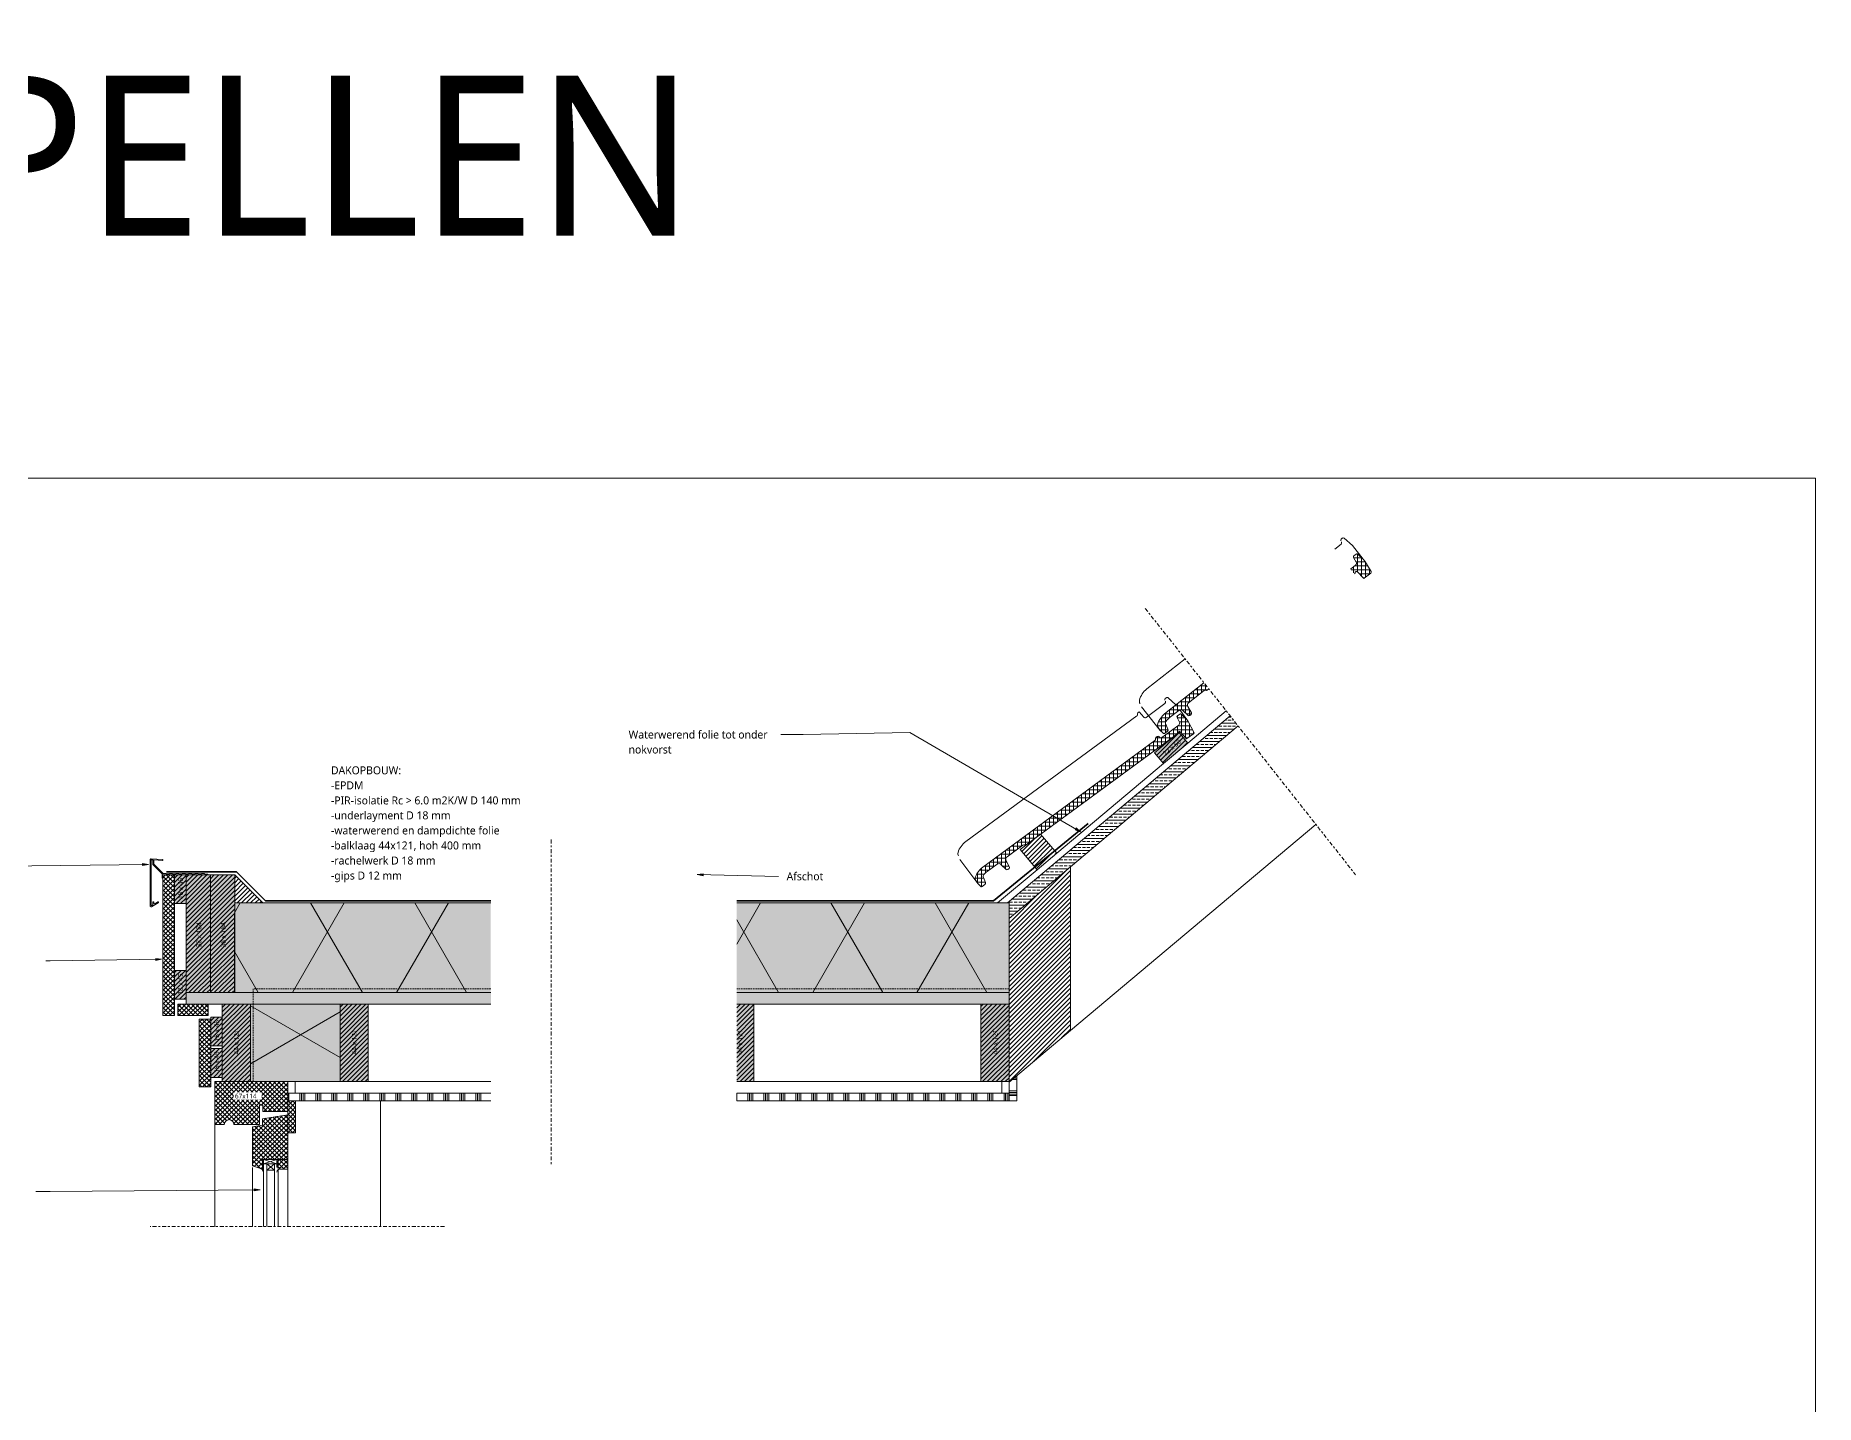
# Model space of a CAD drawing. Header units: millimetres. Extents: x 1813 to 34621, y -2347 to 13791.
# Drawn here: x 3247 to 6028, y 11653 to 13791 of the extents above; entities that cross this region are included whole.
import ezdxf

# ---------------------------------------------------------------- set-up
doc = ezdxf.new("R2010")
doc.units = ezdxf.units.MM
doc.linetypes.add('MV_center', pattern=[15, 6, -3, 3, -3])
doc.linetypes.add('MV_hidden', pattern=[3.75, 2.5, -1.25])
for name, color, linetype, lineweight in [('A-ANNO-NOTE', 131, 'Continuous', 18), ('A-DETL', 90, 'Continuous', 13), ('A-DETL-GENF', 92, 'Continuous', 18), ('A-DETL-MEDM', 33, 'Continuous', 18), ('A-DETL-THIN', 151, 'Continuous', 18), ('G-ANNO-TEXT', 231, 'Continuous', 13)]:
    doc.layers.add(name, color=color, linetype=linetype, lineweight=lineweight)
doc.styles.add('Segoe UI', font='segoeui.ttf', dxfattribs={"height": 7.5})
doc.styles.add('Segoe UI_2', font='segoeui.ttf', dxfattribs={"height": 250})
doc.styles.add('Segoe UI_3', font='segoeui.ttf', dxfattribs={"height": 12.5})
doc.styles.add('Segoe UI_B', font='segoeui.ttf', dxfattribs={"height": 12.5})
pattern_1 = [(0, (0, 0), (0, 9.476), []), (0, (0, 4.738), (0, 9.476), [4.738, -2.369])]
pattern_2 = [(300, (-857.8, -704), (-121.936, -70.4), []), (240, (-857.8, -704), (-121.936, 70.4), [])]
pattern_3 = [(45, (0, 0), (-3.535534, 3.535534), []), (135, (0, 0), (-3.535534, -3.535534), [])]
pattern_4 = [(0, (0, 0), (0, 6.25), []), (90, (0, 0), (-6.25, 4e-16), [])]
pattern_5 = [(45, (0, 0), (-3.5355339, 3.5355339), [])]

# ---------------------------------------------------------------- blocks, each defined once
blk = doc.blocks.new('42 isolatie - Type 1-3785565-Details Verbouwingen')
at = {"layer": 'A-DETL-GENF'}
h = blk.add_hatch(color=256, dxfattribs=at)
h.paths.add_polyline_path([(1210.2, -0.8), (810, -0.8), (810, -140.8), (1210.2, -140.8), (1210.2, -123.9)])
h.paths.add_polyline_path([(425.8, -0.8), (0.3, -0.8), (0.3, -140.8), (425.8, -140.8), (425.8, -123.9)])
at = {"layer": 'A-DETL-GENF', "lineweight": 13}
h = blk.add_hatch(dxfattribs=at)
h.set_pattern_fill('FP_16', color=256, style=0, pattern_type=2)
h.set_pattern_definition(pattern_2)
h.paths.add_polyline_path([(1210.2, -0.8), (810, -0.8), (810, -140.8), (1210.2, -140.8), (1210.2, -123.9)])
h.paths.add_polyline_path([(425.8, -0.8), (0.3, -0.8), (0.3, -140.8), (425.8, -140.8), (425.8, -123.9)])
at = {"layer": 'A-DETL-GENF'}
for p, q in [((425.8, -0.8), (0.3, -0.8)), ((0.3, -0.8), (0.3, -116.7)), ((425.8, -0.8), (0.3, -0.8)), ((1210.2, -0.8), (810, -0.8)), ((1210.2, -0.8), (810, -0.8)), ((1210.2, -123.9), (1210.2, -0.8)), ((0.3, -116.7), (0.3, -140.8)), ((0.3, -116.7), (0.3, -140.8)), ((0.3, -140.8), (425.8, -140.8)), ((0.3, -140.8), (425.8, -140.8)), ((810, -140.8), (1166.2, -140.8)), ((810, -140.8), (1166.2, -140.8)), ((1166.2, -140.8), (1210.2, -140.8))]:
    blk.add_line(p, q, dxfattribs=at)
blk = doc.blocks.new('31 dubbel_glas - Type 1-3439601-Details Verbouwingen')
at = {"layer": 'A-DETL-GENF', "lineweight": 13}
for p, q in [((0, 0), (0, 21)), ((0, 17), (97.8, 17)), ((0, 5), (10, 17)), ((0, 17), (10, 5)), ((97.8, 5), (0, 5)), ((5.6, 23), (97.8, 23)), ((97.8, 0), (6.8, 0)), ((10, 17), (10, 5))]:
    blk.add_line(p, q, dxfattribs=at)
blk = doc.blocks.new('33 sparing - Type 1-4933725-Details Verbouwingen')
at = {"layer": 'A-DETL-GENF'}
for p, q in [((0, 6.4), (21, 6.4)), ((0, 3.2), (0, 6.4)), ((0, 6.4), (21, 0)), ((21, 6.4), (0, 0)), ((21, 0), (0, 0)), ((21, 6.4), (21, 4.8))]:
    blk.add_line(p, q, dxfattribs=at)
blk = doc.blocks.new('27 compri_daktrim - Type 1-3429338-Details Verbouwingen')
at = {"layer": 'A-DETL-GENF', "lineweight": 13}
for p, q in [((-20, -48.5), (-20, 23.5)), ((-18.4, 25), (-0.8, 24.1)), ((-15.9, 23.3), (-18.4, 23.4)), ((-18.4, 23.4), (-18.4, -47.5)), ((-15.9, 16.3), (-15.9, 23.3)), ((-15.6, 15.6), (-1.5, 1.5)), ((-14.3, 16.6), (-14.3, 23.2)), ((-14.3, 23.2), (-0.8, 22.5)), ((0.3, 2), (-14.3, 16.6)), ((-1.5, 1.5), (-1.5, -4.3)), ((4.7, 2), (0.3, 2)), ((10, 1.6), (5, 1.6)), ((14.7, 2), (10.3, 2)), ((20, 1.6), (15, 1.6)), ((24.7, 2), (20.3, 2)), ((30, 1.6), (25, 1.6)), ((34.7, 2), (30.3, 2)), ((40, 1.6), (35, 1.6)), ((44.7, 2), (40.3, 2)), ((50, 1.6), (45, 1.6)), ((54.7, 2), (50.3, 2)), ((60, 1.6), (55, 1.6)), ((64.7, 2), (60.3, 2)), ((69.6, 1), (65, 1.6)), ((-17.8, -49.8), (-7.4, -43.8)), ((-17.6, -47.9), (-15.9, -46.9)), ((-15.9, -46.9), (-15.9, -42.8)), ((-14.3, -42.8), (-14.3, -44.2)), ((-12.8, -45.1), (-8.2, -42.4))]:
    blk.add_line(p, q, dxfattribs=at)
for centre, radius, start, end in [((-18.5, 23.5), 1.5, 87, 180), ((-14.9, 16.3), 1, 180, 225), ((-0.8, 23.3), 0.8, 360, 87), ((-0.8, 23.3), 0.8, 267, 0), ((4.7, 1.7), 0.3, 340.5288, 90), ((10.3, 1.7), 0.3, 90, 199.4712), ((14.7, 1.7), 0.3, 340.5288, 90), ((20.3, 1.7), 0.3, 90, 199.4712), ((24.7, 1.7), 0.3, 340.5288, 90), ((30.3, 1.7), 0.3, 90, 199.4712), ((34.7, 1.7), 0.3, 340.5288, 90), ((40.3, 1.7), 0.3, 90, 199.4712), ((44.7, 1.7), 0.3, 340.5288, 90), ((50.3, 1.7), 0.3, 90, 199.4712), ((54.7, 1.7), 0.3, 340.5288, 90), ((60.3, 1.7), 0.3, 90, 199.4712), ((64.7, 1.7), 0.3, 340.9679, 90), ((69.5, 0.5), 0.5, 270, 82.4599), ((-0.7, -4.3), 0.75, 180, 270), ((-0.7, -4.3), 0.75, 270, 0), ((-18.5, -48.5), 1.5, 180, 300), ((-17.9, -47.5), 0.5, 180, 300), ((-15.1, -42.8), 0.8, 90, 180), ((-15.1, -42.8), 0.8, 360, 90), ((-13.3, -44.2), 1, 180, 300), ((-7.8, -43.1), 0.8, 360, 120), ((-7.8, -43.1), 0.8, 300, 0)]:
    blk.add_arc(centre, radius, start, end, dxfattribs=at)
blk = doc.blocks.new('NLRS_00_DI_maskeer - Type 1-4234726-Details Verbouwingen')
at = {"layer": 'A-DETL-GENF', "linetype": 'MV_center'}
blk.add_line((359.7, 0), (-100, 0), dxfattribs=at)
blk = doc.blocks.new('00 hout_rechthoekig_sls - Vuren 44x121-3429520-Details Verbouwingen')
at = {"layer": 'A-DETL-GENF', "lineweight": 13}
blk.add_hatch(color=256, dxfattribs=at).paths.add_polyline_path([(0, 0), (0, -44), (121, -44), (121, 0)])
at = {"layer": 'A-DETL-MEDM', "lineweight": 13}
h = blk.add_hatch(dxfattribs=at)
h.set_pattern_fill('FP_24', color=256, style=0, pattern_type=2)
h.set_pattern_definition([(315, (-12156.967, 4723.949), (3.535534, 3.535534), [])])
h.paths.add_polyline_path([(0, 0), (0, -44), (121, -44), (121, 0)])
at = {"layer": 'A-DETL-MEDM'}
for p, q in [((0, 0), (121, 0)), ((0, -44), (0, 0)), ((121, 0), (121, -44)), ((121, 0), (121, -44)), ((121, 0), (121, -44)), ((121, -44), (0, -44)), ((121, -44), (0, -44))]:
    blk.add_line(p, q, dxfattribs=at)
blk = doc.blocks.new('00 hout_rechthoekig_sls - Vuren 44x121-V3-Details Verbouwingen')
at = {"layer": 'A-DETL-GENF', "lineweight": 13}
blk.add_hatch(color=256, dxfattribs=at).paths.add_polyline_path([(0, -17.3), (0, -44), (121, -44), (121, -17.3)])
at = {"layer": 'A-DETL-MEDM', "lineweight": 13}
h = blk.add_hatch(dxfattribs=at)
h.set_pattern_fill('FP_25', color=256, style=0, pattern_type=2)
h.set_pattern_definition([(315, (-12156.967, 4325.184), (3.535534, 3.535534), [])])
h.paths.add_polyline_path([(0, -17.3), (0, -44), (121, -44), (121, -17.3)])
at = {"layer": 'A-DETL-MEDM'}
for p, q in [((0, -44), (0, -17.3)), ((121, -17.3), (121, -44)), ((121, -17.3), (121, -44)), ((121, -17.3), (121, -44)), ((121, -44), (0, -44)), ((121, -44), (0, -44))]:
    blk.add_line(p, q, dxfattribs=at)
blk = doc.blocks.new('00 hout_rechthoekig_sls - Vuren 44x121-V4-Details Verbouwingen')
at = {"layer": 'A-DETL-GENF', "lineweight": 13}
blk.add_hatch(color=256, dxfattribs=at).paths.add_polyline_path([(0, 0), (0, -44), (121, -44), (121, 0), (6.6, 0)])
at = {"layer": 'A-DETL-MEDM', "lineweight": 13}
h = blk.add_hatch(dxfattribs=at)
h.set_pattern_fill('FP_26', color=256, style=0, pattern_type=2)
h.set_pattern_definition([(315, (-12156.967, 3538.699), (3.535534, 3.535534), [])])
h.paths.add_polyline_path([(0, 0), (0, -44), (121, -44), (121, 0), (6.6, 0)])
at = {"layer": 'A-DETL-MEDM'}
for p, q in [((0, 0), (6.6, 0)), ((0, -44), (0, 0)), ((6.6, 0), (51.6, 0)), ((51.6, 0), (55.6, 0)), ((55.6, 0), (100.6, 0)), ((100.6, 0), (121, 0)), ((121, 0), (121, -44)), ((121, 0), (121, -44)), ((121, 0), (121, -44)), ((121, -44), (0, -44)), ((121, -44), (0, -44))]:
    blk.add_line(p, q, dxfattribs=at)
blk = doc.blocks.new('00 hout_rechthoekig_sls - SLS 38x184-3186693-Details Verbouwingen')
at = {"layer": 'A-DETL-GENF', "lineweight": 13}
blk.add_hatch(color=256, dxfattribs=at).paths.add_polyline_path([(184, -38), (184, 0), (0, 0), (0, -38), (149.5, -38)])
at = {"layer": 'A-DETL-MEDM', "lineweight": 13}
h = blk.add_hatch(dxfattribs=at)
h.set_pattern_fill('FP_27', color=256, style=0, pattern_type=2)
h.set_pattern_definition([(135, (12479.967, -3520.059), (-3.535534, -3.535534), [])])
h.paths.add_polyline_path([(184, -38), (184, 0), (0, 0), (0, -38), (149.5, -38)])
at = {"layer": 'A-DETL-MEDM'}
for p, q in [((0, 0), (184, 0)), ((0, -38), (0, 0)), ((184, 0), (184, -38)), ((184, 0), (184, -38)), ((184, 0), (184, -38)), ((45, -38), (0, -38)), ((45, -38), (0, -38)), ((149.5, -38), (45, -38)), ((149.5, -38), (45, -38)), ((184, -38), (149.5, -38)), ((184, -38), (149.5, -38))]:
    blk.add_line(p, q, dxfattribs=at)
blk = doc.blocks.new('00 hout_rechthoekig_sls - SLS 38x184-V5-Details Verbouwingen')
at = {"layer": 'A-DETL-GENF', "lineweight": 13}
blk.add_hatch(color=256, dxfattribs=at).paths.add_polyline_path([(184, -38), (184, 0), (0, 0), (0, -38), (60.9, -38)])
at = {"layer": 'A-DETL-MEDM', "lineweight": 13}
h = blk.add_hatch(dxfattribs=at)
h.set_pattern_fill('FP_28', color=256, style=0, pattern_type=2)
h.set_pattern_definition([(135, (12479.967, -3558.059), (-3.535534, -3.535534), [])])
h.paths.add_polyline_path([(184, -38), (184, 0), (0, 0), (0, -38), (60.9, -38)])
at = {"layer": 'A-DETL-MEDM'}
for p, q in [((0, 0), (184, 0)), ((0, -38), (0, 0)), ((184, 0), (184, -38)), ((184, 0), (184, -38)), ((184, 0), (184, -38)), ((184, -38), (0, -38)), ((184, -38), (0, -38))]:
    blk.add_line(p, q, dxfattribs=at)
blk = doc.blocks.new('00 hout_rechthoekig_sls - Vuren Gewolmaniseerd 18x45-3218034-Details Verbouwingen')
at = {"layer": 'A-DETL-GENF', "lineweight": 13}
blk.add_hatch(color=256, dxfattribs=at).paths.add_polyline_path([(0, -18), (45, -18), (45, 0), (0, 0)])
at = {"layer": 'A-DETL-MEDM', "lineweight": 13}
h = blk.add_hatch(dxfattribs=at)
h.set_pattern_fill('FP_29', color=256, style=0, pattern_type=2)
h.set_pattern_definition([(315, (-12285.467, 3464.059), (3.535534, 3.535534), [])])
h.paths.add_polyline_path([(0, -18), (45, -18), (45, 0), (0, 0)])
at = {"layer": 'A-DETL-MEDM'}
for p, q in [((0, 0), (45, 0)), ((0, -18), (0, 0)), ((45, 0), (45, -18)), ((45, 0), (45, -18)), ((45, 0), (45, -18)), ((45, -18), (0, -18)), ((45, -18), (0, -18))]:
    blk.add_line(p, q, dxfattribs=at)
blk = doc.blocks.new('00 hout_rechthoekig_sls - Vuren Gewolmaniseerd 18x45-V6-Details Verbouwingen')
at = {"layer": 'A-DETL-GENF', "lineweight": 13}
blk.add_hatch(color=256, dxfattribs=at).paths.add_polyline_path([(0, -18), (45, -18), (45, 0), (0, 0)])
at = {"layer": 'A-DETL-MEDM', "lineweight": 13}
h = blk.add_hatch(dxfattribs=at)
h.set_pattern_fill('FP_30', color=256, style=0, pattern_type=2)
h.set_pattern_definition([(315, (-12434.967, 3464.059), (3.535534, 3.535534), [])])
h.paths.add_polyline_path([(0, -18), (45, -18), (45, 0), (0, 0)])
at = {"layer": 'A-DETL-MEDM'}
for p, q in [((0, 0), (45, 0)), ((0, -18), (0, 0)), ((45, 0), (45, -18)), ((45, 0), (45, -18)), ((45, 0), (45, -18)), ((45, -18), (0, -18)), ((45, -18), (0, -18))]:
    blk.add_line(p, q, dxfattribs=at)
blk = doc.blocks.new('00 hout_rechthoekig_sls - Vuren Gewolmaniseerd 18x45-V7-Details Verbouwingen')
at = {"layer": 'A-DETL-GENF', "lineweight": 13}
blk.add_hatch(color=256, dxfattribs=at).paths.add_polyline_path([(0, -18), (45, -18), (45, 0), (0, 0)])
at = {"layer": 'A-DETL-MEDM', "lineweight": 13}
h = blk.add_hatch(dxfattribs=at)
h.set_pattern_fill('FP_31', color=256, style=0, pattern_type=2)
h.set_pattern_definition([(315, (-12212.561, 3520.699), (3.535534, 3.535534), [])])
h.paths.add_polyline_path([(0, -18), (45, -18), (45, 0), (0, 0)])
at = {"layer": 'A-DETL-MEDM'}
for p, q in [((0, 0), (45, 0)), ((0, -18), (0, 0)), ((45, 0), (45, -18)), ((45, 0), (45, -18)), ((45, 0), (45, -18)), ((45, -18), (0, -18)), ((45, -18), (0, -18))]:
    blk.add_line(p, q, dxfattribs=at)
blk = doc.blocks.new('00 hout_rechthoekig_sls - Vuren Gewolmaniseerd 18x45-V8-Details Verbouwingen')
at = {"layer": 'A-DETL-GENF', "lineweight": 13}
blk.add_hatch(color=256, dxfattribs=at).paths.add_polyline_path([(0, -18), (45, -18), (45, 0), (0, 0)])
at = {"layer": 'A-DETL-MEDM', "lineweight": 13}
h = blk.add_hatch(dxfattribs=at)
h.set_pattern_fill('FP_32', color=256, style=0, pattern_type=2)
h.set_pattern_definition([(315, (-12163.587, 3520.699), (3.535534, 3.535534), [])])
h.paths.add_polyline_path([(0, -18), (45, -18), (45, 0), (0, 0)])
at = {"layer": 'A-DETL-MEDM'}
for p, q in [((0, 0), (45, 0)), ((0, -18), (0, 0)), ((45, 0), (45, -18)), ((45, 0), (45, -18)), ((45, 0), (45, -18)), ((45, -18), (0, -18)), ((45, -18), (0, -18))]:
    blk.add_line(p, q, dxfattribs=at)
blk = doc.blocks.new('42 isolatie - Type 1-3785683-Details Verbouwingen')
at = {"layer": 'A-DETL-GENF'}
blk.add_hatch(color=256, dxfattribs=at).paths.add_polyline_path([(0.3, -0.8), (0.3, -140.8), (121.3, -140.8), (121.3, -0.8)])
at = {"layer": 'A-DETL-GENF', "lineweight": 13}
h = blk.add_hatch(dxfattribs=at)
h.set_pattern_fill('FP_16', color=256, style=0, pattern_type=2)
h.set_pattern_definition(pattern_2)
h.paths.add_polyline_path([(0.3, -0.8), (0.3, -140.8), (121.3, -140.8), (121.3, -0.8)])
at = {"layer": 'A-DETL-GENF'}
for p, q in [((121.3, -0.8), (0.3, -0.8)), ((0.3, -0.8), (0.3, -140.8)), ((121.3, -0.8), (0.3, -0.8)), ((0.3, -0.8), (0.3, -140.8)), ((121.3, -140.8), (121.3, -0.8)), ((121.3, -140.8), (121.3, -0.8)), ((0.3, -140.8), (121.3, -140.8))]:
    blk.add_line(p, q, dxfattribs=at)
blk = doc.blocks.new('00 hout_rechthoekig_sls - Vuren 44x121-V9-Details Verbouwingen')
at = {"layer": 'A-DETL-GENF', "lineweight": 13}
blk.add_hatch(color=256, dxfattribs=at).paths.add_polyline_path([(0, 0), (0, -44), (121, -44), (121, 0)])
at = {"layer": 'A-DETL-MEDM', "lineweight": 13}
h = blk.add_hatch(dxfattribs=at)
h.set_pattern_fill('FP_33', color=256, style=0, pattern_type=2)
h.set_pattern_definition([(315, (-12156.967, 3722.699), (3.535534, 3.535534), [])])
h.paths.add_polyline_path([(0, 0), (0, -44), (121, -44), (121, 0)])
at = {"layer": 'A-DETL-MEDM'}
for p, q in [((0, 0), (121, 0)), ((0, -44), (0, 0)), ((121, 0), (121, -44)), ((121, 0), (121, -44)), ((121, 0), (121, -44)), ((121, -44), (0, -44)), ((121, -44), (0, -44))]:
    blk.add_line(p, q, dxfattribs=at)
blk = doc.blocks.new('00 hout_rechthoekig_sls - Vuren Gewolmaniseerd 22x50-3218040-Details Verbouwingen')
at = {"layer": 'A-DETL-GENF', "lineweight": 13}
blk.add_hatch(color=256, dxfattribs=at).paths.add_polyline_path([(0, -22), (50, -22), (50, 0), (0, 0)])
at = {"layer": 'A-DETL-MEDM', "lineweight": 13}
h = blk.add_hatch(dxfattribs=at)
h.set_pattern_fill('FP_34', color=256, style=0, pattern_type=2)
h.set_pattern_definition([(4.955, (-11975.831, -6486.203), (-0.4318665, 4.9813142), [])])
h.paths.add_polyline_path([(0, -22), (50, -22), (50, 0), (0, 0)])
at = {"layer": 'A-DETL-MEDM'}
for p, q in [((0, 0), (50, 0)), ((0, -22), (0, 0)), ((50, 0), (50, -22)), ((50, 0), (50, -22)), ((50, 0), (50, -22)), ((50, -22), (0, -22)), ((50, -22), (0, -22))]:
    blk.add_line(p, q, dxfattribs=at)
blk = doc.blocks.new('NLRS_00_DI_maskeer - Type 1-4234725-Details Verbouwingen')
at = {"layer": 'A-DETL-GENF', "linetype": 'MV_center'}
blk.add_line((-100, 0), (408, 0), dxfattribs=at)
blk = doc.blocks.new('NLRS_00_DI_maskeer - Type 1-4234741-Details Verbouwingen')
at = {"layer": 'A-DETL-GENF', "linetype": 'MV_center'}
blk.add_line((-100, 0), (430.1, 0), dxfattribs=at)

msp = doc.modelspace()

# ---------------------------------------------------------------- hatches: boundary and pattern name
at = {"layer": 'A-DETL-GENF', "lineweight": 13}
h = msp.add_hatch(dxfattribs=at)
h.set_pattern_fill('FP_19', color=10, style=0, pattern_type=2)
h.set_pattern_definition(pattern_4)
h.paths.add_polyline_path([(5010.2, 12700.7), (5010.6, 12700.8), (5011, 12701), (5015.3, 12704.3), (5015.8, 12705), (5016, 12705.3), (5016.3, 12705.9), (5016.3, 12706.5), (5016.3, 12707.1), (5016.1, 12707.7), (5012.8, 12715.3), (5012.5, 12716.2), (5012.4, 12717.2), (5012.5, 12718.2), (5012.8, 12719.2), (5013.3, 12720), (5015.6, 12722.7), (5018.2, 12725), (5033.3, 12736.9), (5034.2, 12737.4), (5035.3, 12737.8), (5036.4, 12737.9), (5037.5, 12737.7), (5038.5, 12737.2), (5039.4, 12736.6), (5048.1, 12728.7), (5048.5, 12728.5), (5049, 12728.5), (5049.4, 12728.5), (5049.8, 12728.6), (5050.2, 12728.9), (5052.6, 12730.8), (5052.8, 12731.2), (5052.9, 12731.6), (5053, 12732), (5052.9, 12732.5), (5052.7, 12732.9), (5047.3, 12742.8), (5046.8, 12743.8), (5046.6, 12744.9), (5046.7, 12746), (5047, 12747.1), (5047.6, 12748), (5048.4, 12748.8), (5072.6, 12768), (5073.2, 12768.3), (5073.8, 12768.5), (5074.4, 12768.6), (5075, 12768.5), (5076, 12768.2), (5076.4, 12768.2), (5076.8, 12768.2), (5077.2, 12768.4), (5077.6, 12768.6), (5080, 12770.5), (5072.4, 12780.1), (5010.9, 12731.5), (5006.4, 12727), (5002.8, 12721.8), (5000.2, 12716), (4999.9, 12714.5), (4999.9, 12712.9), (5000.3, 12711.3), (5001, 12709.9), (5004, 12705.5), (5009.2, 12700.8), (5009.7, 12700.7)])
h.paths.add_polyline_path([(5322.2, 12943.1), (5322.7, 12943.1), (5322.9, 12943.3), (5333.3, 12951.6), (5333.6, 12952), (5333.7, 12952.4), (5333.7, 12952.9), (5333.6, 12953.3), (5333.4, 12953.7), (5323.8, 12970.2), (5321.4, 12973.1), (5312.3, 12981.2), (5311.9, 12981.3), (5311.5, 12981.4), (5311, 12981.3), (5310.6, 12981.2), (5310.3, 12981), (5306.7, 12978.2), (5306.4, 12977.9), (5306.2, 12977.5), (5306.1, 12977.1), (5306.1, 12976.7), (5306.1, 12976.3), (5306.3, 12975.9), (5310.3, 12968.4), (5310.6, 12967.6), (5310.7, 12966.8), (5310.7, 12965.9), (5310.4, 12965.1), (5309.9, 12964.3), (5309.3, 12963.7), (5301.5, 12957.5), (5307.4, 12950.1), (5308.1, 12950.7), (5308.3, 12951), (5308.4, 12951.3), (5308.4, 12952.1), (5308.6, 12952.5), (5308.8, 12952.9), (5309.1, 12953.2), (5310.1, 12953.9), (5310.5, 12954), (5311, 12954), (5311.4, 12953.9), (5311.8, 12953.7), (5312.1, 12953.4), (5321.6, 12943.3), (5322, 12943.1)])
h = msp.add_hatch(dxfattribs=at)
h.set_pattern_fill('FP_19', color=10, style=0, pattern_type=2)
h.set_pattern_definition(pattern_4)
h.paths.add_polyline_path([(4724.9, 12461.3), (4725.3, 12461.4), (4725.7, 12461.6), (4730.1, 12464.8), (4730.6, 12465.2), (4730.9, 12465.8), (4731.1, 12466.3), (4731.2, 12466.9), (4731.2, 12467.6), (4731, 12468.2), (4728, 12475.8), (4727.8, 12476.8), (4727.7, 12477.8), (4727.8, 12478.8), (4728.2, 12479.7), (4728.7, 12480.6), (4731.1, 12483.1), (4733.8, 12485.4), (4749.2, 12496.7), (4750.2, 12497.2), (4751.3, 12497.5), (4752.4, 12497.6), (4753.4, 12497.4), (4754.5, 12496.9), (4755.3, 12496.2), (4763.8, 12488), (4764.2, 12487.8), (4764.6, 12487.8), (4765.1, 12487.8), (4765.5, 12487.9), (4765.9, 12488.1), (4768.3, 12490), (4768.6, 12490.6), (4768.7, 12490.8), (4768.7, 12491.2), (4768.7, 12491.6), (4768.5, 12492), (4763.4, 12502.1), (4763, 12503.2), (4762.9, 12504.3), (4763, 12505.4), (4763.4, 12506.4), (4764, 12507.4), (4764.8, 12508.1), (4789.7, 12526.4), (4790.2, 12526.7), (4790.8, 12526.9), (4791.5, 12527), (4792.1, 12526.9), (4793.1, 12526.5), (4793.5, 12526.5), (4793.9, 12526.5), (4794.3, 12526.6), (4794.6, 12526.8), (5027.2, 12697.7), (5031.7, 12701.5), (5031.7, 12702.2), (5031.9, 12702.7), (5032.1, 12703), (5032.4, 12703.3), (5033.5, 12703.9), (5033.9, 12704), (5034.3, 12704), (5034.8, 12703.9), (5035.1, 12703.7), (5035.5, 12703.4), (5044.6, 12693), (5045, 12692.7), (5045.5, 12692.7), (5045.9, 12692.9), (5056.6, 12700.8), (5056.8, 12701.2), (5057, 12701.6), (5057, 12702.1), (5057, 12702.5), (5056.8, 12702.9), (5047.7, 12719.7), (5045.5, 12722.7), (5036.6, 12731.1), (5036.2, 12731.3), (5035.8, 12731.4), (5035.4, 12731.3), (5034.9, 12731.2), (5034.6, 12731), (5030.9, 12728.3), (5030.6, 12728), (5030.4, 12727.7), (5030.3, 12727.3), (5030.2, 12726.8), (5030.3, 12726.4), (5030.4, 12726), (5034.2, 12718.5), (5034.5, 12717.6), (5034.6, 12716.8), (5034.4, 12715.9), (5034.1, 12715.1), (5033.7, 12714.4), (5033, 12713.8), (5006.7, 12694.5), (5006.1, 12694.1), (5005.4, 12693.9), (5004.8, 12693.9), (5004.1, 12694.1), (5003.5, 12694.4), (5002.9, 12694.9), (5001.7, 12696.2), (5001.3, 12696.4), (5000.8, 12696.6), (5000.4, 12696.6), (4999.9, 12696.5), (4999.5, 12696.3), (4996.9, 12694.3), (4996.7, 12694), (4996.5, 12693.6), (4996.5, 12693.2), (4996.5, 12692.8), (4996.8, 12691.9), (4996.8, 12691.5), (4996.7, 12691), (4996.5, 12690.6), (4996.3, 12690.2), (4995.9, 12689.9), (4726.7, 12492.1), (4722.1, 12487.8), (4718.3, 12482.7), (4715.4, 12477), (4715.1, 12475.5), (4715, 12473.9), (4715.4, 12472.3), (4716.1, 12470.9), (4718.9, 12466.3), (4723.9, 12461.5), (4724.4, 12461.4)])
h = msp.add_hatch(dxfattribs=at)
h.set_pattern_fill('FP_11', color=253, style=0, pattern_type=2)
h.set_pattern_definition(pattern_1)
h.paths.add_polyline_path([(4767.9, 12411.9), (5125.8, 12712.6), (5113.4, 12728.3), (4765.5, 12436), (4767.9, 12436), (4767.9, 12419.1)])
h = msp.add_hatch(dxfattribs=at)
h.set_pattern_fill('FP_12', color=253, style=0, pattern_type=2)
h.set_pattern_definition(pattern_5)
h.paths.add_polyline_path([(4811.8, 12487.9), (4842.4, 12513.7), (4817.3, 12543.3), (4785.4, 12519.4), (4809.6, 12490.6)])
h = msp.add_hatch(dxfattribs=at)
h.set_pattern_fill('FP_12', color=253, style=0, pattern_type=2)
h.set_pattern_definition(pattern_5)
h.paths.add_polyline_path([(4767.9, 12156.2), (4863.9, 12236.8), (4863.9, 12492.6), (4767.9, 12411.9)])
h = msp.add_hatch(dxfattribs=at)
h.set_pattern_fill('FP_10', color=250, style=0, pattern_type=2)
h.set_pattern_definition(pattern_3)
h.paths.add_polyline_path([(3464.1, 12260), (3464.1, 12480), (3446.1, 12480), (3446.1, 12260)])
h = msp.add_hatch(dxfattribs=at)
h.set_pattern_fill('FP_12', color=250, style=0, pattern_type=2)
h.set_pattern_definition(pattern_5)
h.paths.add_polyline_path([(3558.1, 12436), (3602.1, 12436), (3558.1, 12480)])
h = msp.add_hatch(dxfattribs=at)
h.set_pattern_fill('FP_11', color=250, style=0, pattern_type=2)
h.set_pattern_definition(pattern_1)
h.paths.add_polyline_path([(3482.1, 12278), (3958.3, 12278), (3958.3, 12296), (3482.1, 12296), (3482.1, 12285.5)])
h.paths.add_polyline_path([(4342.4, 12278), (4767.9, 12278), (4767.9, 12296), (4342.4, 12296)])
h = msp.add_hatch(dxfattribs=at)
h.set_pattern_fill('FP_10', color=250, style=0, pattern_type=2)
h.set_pattern_definition(pattern_3)
h.paths.add_polyline_path([(3469.1, 12260), (3516.9, 12260), (3516.9, 12278), (3469.1, 12278)])
h = msp.add_hatch(dxfattribs=at)
h.set_pattern_fill('FP_10', color=250, style=0, pattern_type=2)
h.set_pattern_definition(pattern_3)
h.paths.add_polyline_path([(3520.7, 12148.6), (3520.7, 12254.5), (3502.7, 12254.5), (3502.7, 12148.6)])
h = msp.add_hatch(dxfattribs=at)
h.set_pattern_fill('FP_10', color=250, style=0, pattern_type=2)
h.set_pattern_definition(pattern_3)
h.paths.add_polyline_path([(3596.9, 12090), (3596.9, 12120), (3601.9, 12120), (3601.9, 12110), (3640.9, 12110), (3640.9, 12157), (3526.9, 12157), (3526.9, 12090), (3541.9, 12090), (3542.2, 12091.9), (3543, 12093.7), (3544.1, 12095.3), (3545.7, 12096.5), (3547.5, 12097.2), (3549.4, 12097.5), (3551.4, 12097.2), (3553.2, 12096.5), (3554.8, 12095.3), (3555.9, 12093.7), (3556.7, 12091.9), (3556.9, 12090)])
h = msp.add_hatch(dxfattribs=at)
h.set_pattern_fill('FP_9', color=254, style=0, pattern_type=2)
h.set_pattern_definition([(0, (0, 10), (0, 25), []), (0, (0, 12.5), (0, 25), []), (0, (0, 15), (0, 25), []), (0, (0, 17.5), (0, 25), [])])
h.paths.add_polyline_path([(4779.9, 12127), (4779.9, 12166.3), (4767.9, 12156.2), (4767.9, 12127)])
h = msp.add_hatch(dxfattribs=at)
h.set_pattern_fill('FP_13', color=254, style=0, pattern_type=2)
h.set_pattern_definition([(90, (10, 0), (-25, 1e-15), []), (90, (12.5, 0), (-25, 1e-15), []), (90, (15, 0), (-25, 1e-15), []), (90, (17.5, 0), (-25, 1e-15), [])])
h.paths.add_polyline_path([(4342.4, 12127), (4767.9, 12127), (4767.9, 12139), (4342.4, 12139)])
h.paths.add_polyline_path([(3958.3, 12127), (3958.3, 12139), (3640.9, 12139), (3640.9, 12127)])
h = msp.add_hatch(dxfattribs=at)
h.set_pattern_fill('FP_10', color=250, style=0, pattern_type=2)
h.set_pattern_definition(pattern_3)
h.paths.add_polyline_path([(3640.9, 12077), (3652.9, 12077), (3652.9, 12127), (3640.9, 12127), (3640.9, 12088.7)])
h = msp.add_hatch(dxfattribs=at)
h.set_pattern_fill('FP_10', color=250, style=0, pattern_type=2)
h.set_pattern_definition(pattern_3)
h.paths.add_polyline_path([(3601.4, 12020), (3601.4, 12035), (3640.9, 12035), (3640.9, 12105), (3601.4, 12098.7), (3601.4, 12088.7), (3585.9, 12086.3), (3585.9, 12025.6), (3596.4, 12021.8)])
at = {"layer": 'A-DETL-GENF'}
h = msp.add_hatch(color=7, dxfattribs=at)
h.paths.add_polyline_path([(3601.4, 12021.8), (3603.1, 12021.8), (3603.1, 12031.8), (3601.4, 12031.8)])
h.paths.add_polyline_path([(3624.1, 12023.4), (3625.9, 12023.4), (3625.9, 12033.4), (3624.1, 12033.4)])
at = {"layer": 'A-DETL-GENF', "lineweight": 13}
h = msp.add_hatch(dxfattribs=at)
h.set_pattern_fill('FP_10', color=250, style=0, pattern_type=2)
h.set_pattern_definition(pattern_3)
h.paths.add_polyline_path([(3640.9, 12020), (3640.9, 12035), (3625.9, 12035), (3625.9, 12023), (3627.9, 12023), (3628, 12020.4), (3628.1, 12020.1), (3628.4, 12020), (3628.5, 12020)])
at = {"layer": 'G-ANNO-TEXT'}
for points in [[(4879.7, 12547.3), (4872.7, 12553.2), (4871.1, 12550.5)], [(3423.3, 12496), (3414.3, 12497.5), (3414.3, 12494.3)], [(4280.9, 12480.3), (4289.9, 12478.5), (4289.9, 12481.7)], [(3443.9, 12348), (3434.9, 12349.5), (3434.9, 12346.3)], [(3597.7, 11988), (3588.7, 11989.5), (3588.7, 11986.4)]]:
    msp.add_hatch(color=7, dxfattribs=at).paths.add_polyline_path(points)

# ---------------------------------------------------------------- linework, layer by layer
at = {"layer": 'A-DETL', "lineweight": 18}
for p, q in [((1812.7, 13099.5), (6027.7, 13099.5)), ((6027.7, 5599.5), (6027.7, 13099.5)), ((5286.6, 12996.7), (5276.7, 12988.9)), ((5289.1, 13006.2), (5286.8, 13004.3)), ((5304.5, 12994.5), (5291.5, 13006.1)), ((5321.4, 12973.1), (5304.5, 12994.5)), ((5042.8, 12817.6), (4983, 12770.4)), ((4974.9, 12742.3), (5004, 12705.5)), ((5011.4, 12747.5), (4982.1, 12725.9)), ((5014.3, 12756.9), (5012, 12755.2)), ((5028.5, 12745.4), (5016.7, 12756.7)), ((5045.5, 12722.7), (5034.6, 12737.6)), ((5047.3, 12685.9), (5107.2, 12736.2)), ((4967.8, 12728.5), (4700.2, 12531.9)), ((4971, 12734.4), (4969.1, 12733)), ((4978.3, 12726.4), (4971, 12734.4)), ((4842.4, 12513.7), (5009, 12653.7)), ((4691.1, 12504.1), (4718.9, 12466.3)), ((4749.9, 12436), (4811.8, 12487.9)), ((3652.7, 12157), (3652.7, 12139)), ((3958.3, 12157), (3766.7, 12157)), ((4723.9, 12157), (4369.2, 12157)), ((4756.8, 12139), (4756.8, 12157)), ((4767.9, 12157), (4767.9, 12156.2)), ((4767.9, 12156.2), (4767.9, 12127)), ((4779.9, 12127), (4779.9, 12166.3)), ((3652.7, 12139), (3958.3, 12139)), ((3785.9, 11930.8), (3785.9, 12127)), ((4342.4, 12139), (4756.8, 12139)), ((4767.9, 12127), (4779.9, 12127)), ((3526.9, 12090), (3526.9, 11930.8)), ((3601.4, 12031.8), (3601.4, 12021.8)), ((3603.1, 12031.8), (3601.4, 12031.8)), ((3601.4, 12021.8), (3603.1, 12021.8)), ((3603.1, 12021.8), (3603.1, 12031.8)), ((3624.1, 12033.4), (3624.1, 12023.4)), ((3625.9, 12033.4), (3624.1, 12033.4)), ((3624.1, 12023.4), (3625.9, 12023.4)), ((3640.9, 12035), (3625.9, 12035)), ((3625.9, 12035), (3625.9, 12033.4)), ((3625.9, 12023.4), (3625.9, 12033.4)), ((3625.9, 12023.4), (3625.9, 12023)), ((3625.9, 12023), (3627.9, 12023)), ((3627.9, 12023), (3627.9, 12020.6)), ((3628.5, 12020), (3640.9, 12020)), ((3640.9, 12020), (3640.9, 12035))]:
    msp.add_line(p, q, dxfattribs=at)
at = {"layer": 'A-DETL'}
for p, q in [((5113.4, 12728.3), (4765.5, 12436)), ((4863.9, 12492.6), (5125.8, 12712.6)), ((3482.1, 12296), (3482.1, 12285.5)), ((4767.9, 12278), (4767.9, 12296)), ((3482.1, 12285.5), (3482.1, 12278)), ((3516.9, 12278), (3538.7, 12278)), ((3766.7, 12278), (3958.3, 12278)), ((4369.2, 12278), (4723.9, 12278)), ((3538.7, 12157), (3526.9, 12157)), ((3526.9, 12157), (3526.9, 12090)), ((3640.9, 12139), (3640.9, 12157)), ((3640.9, 12127), (3640.9, 12105)), ((3652.9, 12077), (3652.9, 12127)), ((3596.9, 12090), (3596.9, 12120)), ((3596.9, 12120), (3601.9, 12120)), ((3640.9, 12105), (3601.4, 12098.7)), ((3601.4, 12098.7), (3601.4, 12088.7)), ((3601.9, 12120), (3601.9, 12110)), ((3601.9, 12110), (3640.9, 12110)), ((3640.9, 12035), (3640.9, 12105)), ((3526.9, 12090), (3541.9, 12090)), ((3556.9, 12090), (3596.9, 12090)), ((3601.4, 12088.7), (3585.9, 12086.3)), ((3585.9, 12086.3), (3585.9, 12025.6)), ((3640.9, 12077), (3652.9, 12077)), ((3585.9, 12025.6), (3601.4, 12020)), ((3585.9, 12022.6), (3585.9, 11930.8)), ((3601.4, 12031.8), (3601.4, 12035)), ((3601.4, 12035), (3625.9, 12035)), ((3601.4, 12020), (3601.4, 12021.8)), ((3640.9, 12020), (3640.9, 11930.8))]:
    msp.add_line(p, q, dxfattribs=at)
at = {"layer": 'A-DETL', "lineweight": 35}
for p, q in [((4743.6, 12439.5), (4891.4, 12560.2)), ((3561.2, 12484.5), (3451.5, 12484.5)), ((3606.2, 12439.5), (3561.2, 12484.5)), ((3958.3, 12439.5), (3606.2, 12439.5)), ((4743.6, 12439.5), (4342.4, 12439.5))]:
    msp.add_line(p, q, dxfattribs=at)
at = {"layer": 'A-DETL', "linetype": 'MV_hidden', "lineweight": 18}
for p, q in [((3586.9, 12157), (3586.9, 12302)), ((3958.3, 12302), (3586.9, 12302)), ((4767.9, 12302), (4342.4, 12302))]:
    msp.add_line(p, q, dxfattribs=at)
at = {"layer": 'A-DETL', "lineweight": 18}
for centre, radius, start, end in [((5288, 13002.9), 1.87, 128.4248, 208.4199), ((5284.8, 12998.9), 2.81, 308.2035, 28.2027), ((5290.3, 13004.7), 1.87, 48.3955, 128.3922), ((5003.1, 12744.9), 32.4, 128.3035, 165.6039), ((4979.1, 12751.2), 7.54, 166.552, 209.6848), ((5013.1, 12753.7), 1.87, 126.4248, 206.4199), ((5009.8, 12749.8), 2.81, 306.2035, 26.2027), ((5015.4, 12755.4), 1.87, 46.3955, 126.3922), ((4966.7, 12730.1), 1.88, 306.4362, 21.8145), ((4970.2, 12731.5), 1.87, 126.3028, 201.5945), ((4980.4, 12728.2), 2.81, 220.1186, 306.3106), ((4695.5, 12512.9), 7.54, 164.552, 207.6848), ((4719.4, 12505.8), 32.4, 126.3035, 163.6039), ((3595.3, 12014.2), 7.85, 6.922, 53.078), ((3628.5, 12015.6), 4.4, 90, 180), ((3628.5, 12020.6), 0.589, 180, 270)]:
    msp.add_arc(centre, radius, start, end, dxfattribs=at)
at = {"layer": 'A-DETL'}
msp.add_arc((3549.4, 12090), 7.5, 0, 180, dxfattribs=at)
at = {"layer": 'A-DETL-THIN'}
for p, q in [((5309.3, 12963.7), (5301.5, 12957.5)), ((5306.3, 12975.9), (5310.3, 12968.4)), ((5310.3, 12981), (5306.7, 12978.2)), ((5321.4, 12973.1), (5312.7, 12980.9)), ((5323.8, 12970.2), (5321.4, 12973.1)), ((5333.4, 12953.7), (5323.8, 12970.2)), ((5307.4, 12950.1), (5307.9, 12950.5)), ((5312.1, 12953.4), (5321.6, 12943.3)), ((5322.9, 12943.3), (5333, 12951.2)), ((5072.4, 12780.1), (5010.9, 12731.5)), ((5048.4, 12748.8), (5072.6, 12768)), ((5077.6, 12768.6), (5080, 12770.5)), ((5018.2, 12725), (5033.3, 12736.9)), ((5039.4, 12736.6), (5047.8, 12729)), ((5052.7, 12732.9), (5047.3, 12742.8)), ((5001, 12709.9), (5004, 12705.5)), ((5033, 12713.8), (5006.7, 12694.5)), ((5016.1, 12707.7), (5012.8, 12715.3)), ((5030.4, 12726), (5034.2, 12718.5)), ((5034.6, 12731), (5030.9, 12728.3)), ((5045.5, 12722.7), (5037, 12730.8)), ((5047.7, 12719.7), (5045.5, 12722.7)), ((5056.8, 12702.9), (5047.7, 12719.7)), ((5050.2, 12728.9), (5052.3, 12730.5)), ((4995.9, 12689.9), (4726.7, 12492.1)), ((4794.6, 12526.8), (5027.2, 12697.7)), ((4999.5, 12696.3), (4997.2, 12694.6)), ((5002.9, 12694.9), (5002, 12695.9)), ((5004, 12705.5), (5007, 12702.8)), ((5007, 12702.8), (5009.2, 12700.8)), ((5011, 12701), (5015.3, 12704.3)), ((5035.5, 12703.4), (5044.6, 12693)), ((5045.9, 12692.9), (5056.3, 12700.5)), ((4817.3, 12543.3), (4785.4, 12519.4)), ((4842.4, 12513.7), (4817.3, 12543.3)), ((4863.9, 12236.8), (5247.2, 12558.4)), ((4764.8, 12508.1), (4789.7, 12526.4)), ((4785.4, 12519.4), (4811.8, 12487.9)), ((4811.8, 12487.9), (4842.4, 12513.7)), ((4733.8, 12485.4), (4749.2, 12496.7)), ((4755.3, 12496.2), (4763.4, 12488.3)), ((4768.5, 12492), (4763.4, 12502.1)), ((4765.9, 12488.1), (4768, 12489.7)), ((4863.9, 12492.6), (4767.9, 12411.9)), ((4863.9, 12236.8), (4863.9, 12492.6)), ((3464.1, 12480), (3446.1, 12480)), ((3446.1, 12480), (3446.1, 12260)), ((3602.1, 12436), (3558.1, 12480)), ((4716.1, 12470.9), (4718.9, 12466.3)), ((4718.9, 12466.3), (4721.8, 12463.6)), ((4721.8, 12463.6), (4723.9, 12461.5)), ((4725.7, 12461.6), (4730.1, 12464.8)), ((4731, 12468.2), (4728, 12475.8)), ((3464.1, 12330.5), (3464.1, 12435)), ((3558.1, 12436), (3602.1, 12436)), ((4767.9, 12411.9), (4767.9, 12156.2)), ((3464.1, 12260), (3464.1, 12285.5)), ((3516.9, 12278), (3469.1, 12278)), ((3469.1, 12278), (3469.1, 12260)), ((3516.9, 12260), (3516.9, 12278)), ((3446.1, 12260), (3464.1, 12260)), ((3469.1, 12260), (3516.9, 12260)), ((3520.7, 12254.5), (3502.7, 12254.5)), ((3502.7, 12254.5), (3502.7, 12148.6)), ((4767.9, 12156.2), (4863.9, 12236.8)), ((3520.7, 12208.6), (3520.7, 12212.6)), ((3520.7, 12148.6), (3520.7, 12163.6)), ((3502.7, 12148.6), (3520.7, 12148.6)), ((3652.7, 12139), (3640.9, 12139)), ((3640.9, 12139), (3640.9, 12127)), ((3640.9, 12127), (3958.3, 12127)), ((4342.4, 12127), (4767.9, 12127)), ((4767.9, 12139), (4756.8, 12139))]:
    msp.add_line(p, q, dxfattribs=at)
for centre, radius, start, end in [((5307.9, 12976.8), 1.88, 131.105, 208.2816), ((5307, 12966.7), 3.74, 308.3317, 28.337), ((5311.4, 12979.5), 1.87, 48.3935, 128.392), ((5307, 12951.6), 1.4, 308.3028, 3.4519), ((5310.3, 12951.8), 1.88, 118.4472, 183.5861), ((5310.8, 12952.2), 1.87, 43.3154, 136.5184), ((5322.3, 12944), 0.938, 223.5621, 308.5417), ((5331.9, 12952.7), 1.88, 308.2422, 31.9765), ((5074.4, 12765.7), 2.92, 65.3448, 127.7278), ((5076.4, 12770), 1.87, 245.9391, 308.3625), ((5036.1, 12733.1), 4.76, 47.097, 127.3854), ((5051.4, 12745.2), 4.72, 128.86, 209.838), ((5006.8, 12713.8), 6.94, 161.7719, 214.1449), ((5033.8, 12704.2), 35.6, 129.9636, 160.6665), ((5017.2, 12717.2), 4.75, 143.5162, 203.8179), ((5036.1, 12702.6), 28.7, 128.6183, 142.5988), ((5013.5, 12706.5), 2.83, 309.0563, 24.4098), ((5032.1, 12726.9), 1.88, 129.105, 206.2816), ((5030.8, 12716.8), 3.74, 306.3317, 26.337), ((5035.7, 12729.5), 1.87, 46.3935, 126.392), ((5049, 12730.3), 1.88, 227.6315, 308.1239), ((5051.1, 12732), 1.88, 308.5361, 29.0168), ((4994.9, 12691.6), 1.9, 302.0394, 25.5794), ((4998.3, 12693.1), 1.88, 127.0791, 202.1657), ((5000.6, 12694.7), 1.92, 40.2672, 122.5414), ((5005.1, 12696.7), 2.81, 221.4725, 306.1831), ((5010, 12702.6), 1.91, 247.6239, 303.8976), ((5033.6, 12701.8), 1.88, 116.4472, 181.5861), ((5030.3, 12701.7), 1.4, 349.7057, 1.4519), ((5034.1, 12702.2), 1.87, 41.3154, 134.5184), ((5045.3, 12693.6), 0.938, 221.5621, 306.5417), ((5055.2, 12702), 1.88, 306.2422, 29.9765), ((4791.4, 12524.1), 2.92, 63.3448, 125.7278), ((4793.5, 12528.3), 1.87, 243.9391, 306.3625), ((4748.6, 12464), 35.6, 127.9636, 158.6665), ((4750.9, 12462.4), 28.7, 126.6183, 140.5988), ((4752, 12492.8), 4.76, 45.097, 125.3854), ((4767.6, 12504.3), 4.72, 126.86, 207.838), ((4764.8, 12489.6), 1.88, 225.6315, 306.1239), ((4766.9, 12491.2), 1.88, 306.5361, 27.0168), ((4721.9, 12474.6), 6.94, 159.7719, 212.1449), ((4724.7, 12463.2), 1.91, 245.6239, 301.8976), ((4732.4, 12477.6), 4.75, 141.5162, 201.8179), ((4728.4, 12467.1), 2.83, 307.0563, 22.4098)]:
    msp.add_arc(centre, radius, start, end, dxfattribs=at)
at = {"layer": 'G-ANNO-TEXT', "color": 250}
for p, q in [((4446.4, 12699.2), (4411.2, 12699.2)), ((4612.8, 12702.5), (4446.4, 12699.2)), ((4879.7, 12547.3), (4612.8, 12702.5)), ((4872.7, 12553.2), (4871.1, 12550.5)), ((4871.1, 12550.5), (4879.7, 12547.3)), ((4879.7, 12547.3), (4872.7, 12553.2)), ((3423.3, 12496), (3195.6, 12493.3)), ((3423.3, 12496), (3414.3, 12497.5)), ((3414.3, 12497.5), (3414.3, 12494.3)), ((3414.3, 12494.3), (3423.3, 12496)), ((4289.9, 12481.7), (4280.9, 12480.3)), ((4280.9, 12480.3), (4289.9, 12478.5)), ((4280.9, 12480.3), (4407.9, 12477.6)), ((4289.9, 12478.5), (4289.9, 12481.7)), ((3443.9, 12348), (3269.8, 12345.4)), ((3443.9, 12348), (3434.9, 12349.5)), ((3434.9, 12349.5), (3434.9, 12346.3)), ((3434.9, 12346.3), (3443.9, 12348)), ((3269.8, 12345.4), (3263, 12345.4)), ((3269.8, 11985.4), (3247.4, 11985.4)), ((3597.7, 11988), (3269.8, 11985.4)), ((3597.7, 11988), (3588.7, 11989.5)), ((3588.7, 11989.5), (3588.7, 11986.4)), ((3588.7, 11986.4), (3597.7, 11988))]:
    msp.add_line(p, q, dxfattribs=at)

# ---------------------------------------------------------------- block references
at = {"layer": 'A-DETL-GENF', "linetype": 'MV_center'}
for name, p, rotation in [('NLRS_00_DI_maskeer - Type 1-4234741-Details Verbouwingen', (5042.8, 12817.6), 308.3023932653617), ('NLRS_00_DI_maskeer - Type 1-4234725-Details Verbouwingen', (4052.8, 12435), 269.9999999999999)]:
    msp.add_blockref(name, p, dxfattribs=dict(at, rotation=rotation))
at = {"layer": 'A-DETL-GENF', "lineweight": 13}
msp.add_blockref('27 compri_daktrim - Type 1-3429338-Details Verbouwingen', (3446.1, 12480), dxfattribs=at)
at = {"layer": 'A-DETL-GENF'}
for name, p, rotation in [('42 isolatie - Type 1-3785565-Details Verbouwingen', (4768.2, 12295.2), 180), ('42 isolatie - Type 1-3785683-Details Verbouwingen', (3581.9, 12156.7), 90)]:
    msp.add_blockref(name, p, dxfattribs=dict(at, rotation=rotation))
msp.add_blockref('33 sparing - Type 1-4933725-Details Verbouwingen', (3603.1, 12028.6), dxfattribs=at)
at = {"layer": 'A-DETL-GENF', "lineweight": 13, "rotation": 270}
msp.add_blockref('31 dubbel_glas - Type 1-3439601-Details Verbouwingen', (3603.1, 12028.6), dxfattribs=at)
at = {"layer": 'A-DETL-GENF', "linetype": 'MV_center'}
msp.add_blockref('NLRS_00_DI_maskeer - Type 1-4234726-Details Verbouwingen', (3526.2, 11930.8), dxfattribs=at)
at = {"layer": 'A-DETL-MEDM', "lineweight": 13}
for name, p, rotation in [('00 hout_rechthoekig_sls - Vuren Gewolmaniseerd 22x50-3218040-Details Verbouwingen', (4994.9, 12670.5), 40.04478366015955), ('00 hout_rechthoekig_sls - Vuren Gewolmaniseerd 18x45-V6-Details Verbouwingen', (3464.1, 12435), 90.00000000000055), ('00 hout_rechthoekig_sls - SLS 38x184-3186693-Details Verbouwingen', (3520.1, 12480), 270.0000000000012), ('00 hout_rechthoekig_sls - SLS 38x184-V5-Details Verbouwingen', (3558.1, 12480), 270.0000000000012), ('00 hout_rechthoekig_sls - Vuren Gewolmaniseerd 18x45-3218034-Details Verbouwingen', (3464.1, 12285.5), 90.00000000000055), ('00 hout_rechthoekig_sls - Vuren 44x121-V4-Details Verbouwingen', (3538.7, 12157), 90.00000000000033), ('00 hout_rechthoekig_sls - Vuren 44x121-V9-Details Verbouwingen', (3722.7, 12157), 90.00000000000033), ('00 hout_rechthoekig_sls - Vuren 44x121-V3-Details Verbouwingen', (4325.2, 12157), 90.00000000000033), ('00 hout_rechthoekig_sls - Vuren 44x121-3429520-Details Verbouwingen', (4723.9, 12157), 90.00000000000033), ('00 hout_rechthoekig_sls - Vuren Gewolmaniseerd 18x45-V7-Details Verbouwingen', (3520.7, 12212.6), 90.00000000000055), ('00 hout_rechthoekig_sls - Vuren Gewolmaniseerd 18x45-V8-Details Verbouwingen', (3520.7, 12163.6), 90.00000000000055)]:
    msp.add_blockref(name, p, dxfattribs=dict(at, rotation=rotation))

# ---------------------------------------------------------------- texts
at = {"layer": 'A-ANNO-NOTE', "lineweight": 13, "char_height": 7.5, "attachment_point": 1, "style": 'Segoe UI'}
for s, insert, width, rotation in [('22 x 50', (5007.2, 12671), 40.485, 40.0448), ('18 x 45', (3469.6, 12442.2), 40.485, 90), ('38 x 184', (3498.4, 12366.7), 47.3, 90), ('38 x 184', (3536.4, 12366.7), 47.3, 90), ('18 x 45', (3469.6, 12292.7), 40.485, 90), ('18 x 45', (3526.3, 12219.8), 40.485, 90), ('44 x 121', (3557.3, 12199.4), 47.3, 90), ('44 x 121', (3741.3, 12199.4), 47.3, 90), ('44 x 121', (4343.7, 12199.4), 47.3, 90), ('44 x 121', (4742.5, 12199.4), 47.3, 90), ('18 x 45', (3526.3, 12170.8), 40.485, 90)]:
    msp.add_mtext(s, dxfattribs=dict(at, insert=insert, width=width, rotation=rotation))
at = {"layer": 'G-ANNO-TEXT', "color": 7, "insert": (2071.5, 13728.6), "char_height": 250, "width": 2775.442, "attachment_point": 1, "style": 'Segoe UI_2', "bg_fill": 3, "box_fill_scale": 1.25, "bg_fill_color": 9, "bg_fill_true_color": 13158600, "bg_fill_transparency": 0}
msp.add_mtext('DAKKAPELLEN', dxfattribs=at)
at = {"layer": 'G-ANNO-TEXT', "color": 7, "char_height": 12.5, "attachment_point": 1}
for s, insert, width, style in [('Waterwerend folie tot onder ', (4173.5, 12705.4), 272.975, 'Segoe UI_3'), ('nokvorst', (4173.5, 12682), 80.57, 'Segoe UI_3'), ('-EPDM', (3708.5, 12626), 65.338, 'Segoe UI_3'), ('DAKOPBOUW:', (3708.5, 12649.5), 145.105, 'Segoe UI_B'), ('-PIR-isolatie Rc > 6.0 m2K/W D 140 mm', (3708.5, 12602.5), 377.595, 'Segoe UI_3'), ('-underlayment D 18 mm', (3708.5, 12579.1), 231.688, 'Segoe UI_3'), ('-waterwerend en dampdichte folie', (3708.5, 12555.6), 323.481, 'Segoe UI_3'), ('-balklaag 44x121, hoh 400 mm', (3708.5, 12532.1), 291.013, 'Segoe UI_3'), ('-rachelwerk D 18 mm', (3708.5, 12508.6), 201.624, 'Segoe UI_3'), ('-gips D 12 mm                      ', (3708.5, 12485.1), 272.574, 'Segoe UI_3'), ('Afschot', (4420.4, 12483.9), 70.549, 'Segoe UI_3')]:
    msp.add_mtext(s, dxfattribs=dict(at, insert=insert, width=width, style=style))

# ---------------------------------------------------------------- next in the draw order: texts
at = {"layer": 'G-ANNO-TEXT', "color": 174, "insert": (3558.5, 12138.1), "char_height": 7.5, "width": 40.084, "attachment_point": 1, "style": 'Segoe UI', "bg_fill": 3, "box_fill_scale": 1.25, "bg_fill_color": 9, "bg_fill_true_color": 13158600, "bg_fill_transparency": 0}
msp.add_mtext('67x114', dxfattribs=at)

doc.saveas('drawing.dxf')
